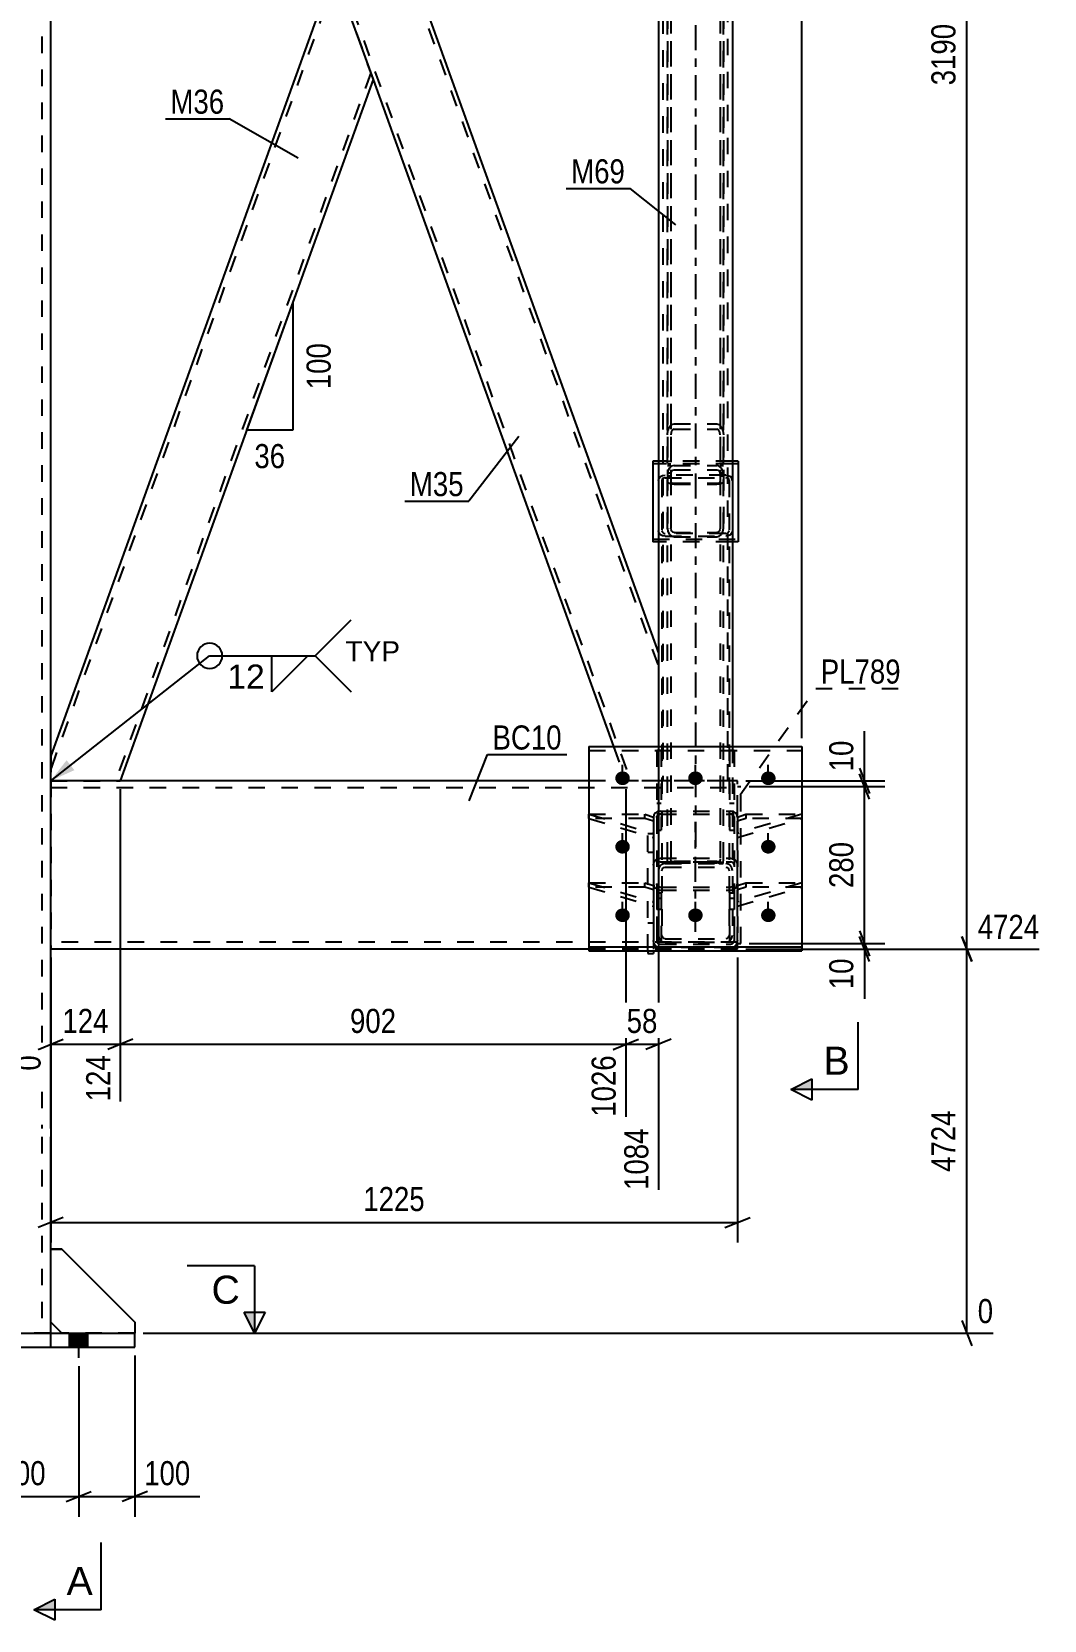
# Model space of a CAD drawing. Header units: millimetres. Extents: x 0 to 1189, y 0 to 841.
# Drawn here: x 214 to 334.4, y 408 to 596.8 of the extents above; entities that cross this region are included whole.
import ezdxf

# ---------------------------------------------------------------- set-up
doc = ezdxf.new("R2010")
doc.units = ezdxf.units.MM
doc.linetypes.add('DXK_LINE_DOT2', pattern=[3.9198, 1.9599, -1.9599])
doc.linetypes.add('DXK_LINE_DOT3', pattern=[5.9187, 2.979, -0.9799, 0.9799, -0.9799])
doc.styles.add('Arial', font='ARIAL.TTF', dxfattribs={"height": 0.2})
doc.styles.add('Arial Narrow', font='ARIALN.TTF', dxfattribs={"height": 0.2})

# ---------------------------------------------------------------- blocks, each defined once
blk = doc.blocks.new('Part-682122038-6137 - 6126')
at = {"color": 2, "linetype": 'Continuous'}
for p, q in [((280.25, 507.78), (216.25, 507.78)), ((280.25, 487.78), (216.25, 487.78))]:
    blk.add_line(p, q, dxfattribs=at)
at = {"color": 7, "linetype": 'DXK_LINE_DOT2'}
for p, q in [((216.25, 507.78), (216.25, 487.78)), ((216.25, 506.98), (297.91, 506.98)), ((297.91, 507.78), (280.25, 507.78)), ((297.91, 487.78), (297.91, 507.78)), ((297.91, 488.58), (216.25, 488.58)), ((297.91, 487.78), (280.25, 487.78))]:
    blk.add_line(p, q, dxfattribs=at)
blk = doc.blocks.new('Part-682122038-6180 - 6126')
at = {"color": 7, "linetype": 'DXK_LINE_DOT2'}
for p, q in [((296.98, 494.44), (296.98, 487.57)), ((296.98, 494.44), (297.51, 494.44)), ((296.98, 493.84), (297.51, 493.84)), ((297.51, 494.44), (297.51, 487.57)), ((296.98, 492.5), (297.51, 492.5))]:
    blk.add_line(p, q, dxfattribs=at)
at = {"color": 2, "linetype": 'Continuous'}
blk.add_line((297.51, 487.57), (296.98, 487.57), dxfattribs=at)
blk = doc.blocks.new('Part-682122038-6213 - 6126')
at = {"color": 2, "linetype": 'Continuous'}
for p, q in [((287.85, 545.77), (287.85, 545.44)), ((288.51, 545.77), (287.85, 545.77)), ((297.98, 545.77), (297.31, 545.77)), ((297.98, 545.77), (297.98, 536.17)), ((288.51, 545.44), (287.85, 545.44)), ((287.85, 545.44), (287.85, 536.17)), ((297.98, 545.44), (297.31, 545.44)), ((288.51, 536.17), (287.85, 536.17)), ((297.98, 536.17), (297.31, 536.17))]:
    blk.add_line(p, q, dxfattribs=at)
at = {"color": 7, "linetype": 'DXK_LINE_DOT2'}
for p, q in [((297.31, 545.77), (288.51, 545.77)), ((297.31, 545.44), (288.51, 545.44)), ((287.85, 536.5), (297.98, 536.5)), ((297.31, 536.17), (288.51, 536.17))]:
    blk.add_line(p, q, dxfattribs=at)
blk = doc.blocks.new('Part-682122038-6151 - 6126')
at = {"color": 2, "linetype": 'Continuous'}
for p, q in [((172.91, 442.11), (226.25, 442.11)), ((172.91, 442.11), (172.91, 440.44)), ((182.91, 440.44), (182.91, 442.11)), ((216.25, 440.44), (216.25, 442.11)), ((226.25, 440.44), (226.25, 442.11)), ((172.91, 440.44), (226.25, 440.44))]:
    blk.add_line(p, q, dxfattribs=at)
blk = doc.blocks.new('Part-682122038-6156 - 6126')
at = {"color": 7, "linetype": 'DXK_LINE_DOT2'}
for p, q in [((287.25, 487.57), (287.25, 501.49)), ((287.25, 501.49), (287.91, 501.49)), ((287.91, 501.49), (287.91, 487.57)), ((287.25, 499.29), (287.91, 499.29)), ((287.91, 490.84), (287.25, 490.84))]:
    blk.add_line(p, q, dxfattribs=at)
at = {"color": 2, "linetype": 'Continuous'}
for p, q in [((287.25, 487.57), (287.25, 487.23)), ((287.25, 487.23), (287.91, 487.23)), ((287.91, 487.57), (287.91, 487.23))]:
    blk.add_line(p, q, dxfattribs=at)
blk = doc.blocks.new('Part-682122038-6177 - 6126')
at = {"color": 7, "linetype": 'DXK_LINE_DOT2'}
for p, q in [((288.31, 511.38), (288.31, 501.9)), ((288.85, 511.38), (288.31, 511.38)), ((288.85, 511.38), (288.85, 501.9)), ((288.31, 505.12), (288.85, 505.12)), ((288.31, 503.83), (288.85, 503.83)), ((288.31, 501.9), (288.85, 501.9))]:
    blk.add_line(p, q, dxfattribs=at)
blk = doc.blocks.new('Part-682122038-6242 - 6126')
at = {"color": 7, "linetype": 'DXK_LINE_DOT2'}
for p, q in [((216.25, 443.44), (216.25, 452.11)), ((216.25, 452.11), (217.58, 452.11)), ((217.58, 452.11), (226.25, 443.44)), ((217.58, 442.11), (216.25, 443.44)), ((226.25, 442.11), (217.58, 442.11)), ((226.25, 443.44), (226.25, 442.11))]:
    blk.add_line(p, q, dxfattribs=at)
blk = doc.blocks.new('Part-682122038-6178 - 6126')
at = {"color": 7, "linetype": 'DXK_LINE_DOT2'}
for p, q in [((296.98, 511.38), (296.98, 501.9)), ((297.51, 511.38), (296.98, 511.38)), ((297.51, 511.38), (297.51, 501.9)), ((296.98, 505.12), (297.51, 505.12)), ((296.98, 503.83), (297.51, 503.83)), ((296.98, 501.9), (297.51, 501.9))]:
    blk.add_line(p, q, dxfattribs=at)
blk = doc.blocks.new('Part-682122038-6243 - 6126')
at = {"color": 2, "linetype": 'Continuous'}
for p, q in [((217.58, 452.11), (216.25, 452.11)), ((226.25, 443.44), (217.58, 452.11)), ((217.58, 442.11), (216.25, 443.44)), ((226.25, 443.44), (226.25, 442.11))]:
    blk.add_line(p, q, dxfattribs=at)
at = {"color": 7, "linetype": 'DXK_LINE_DOT2'}
for p, q in [((216.25, 443.44), (216.25, 452.11)), ((226.25, 442.11), (217.58, 442.11))]:
    blk.add_line(p, q, dxfattribs=at)
blk = doc.blocks.new('Part-682122038-6179 - 6126')
at = {"color": 7, "linetype": 'DXK_LINE_DOT2'}
for p, q in [((288.31, 494.44), (288.31, 487.57)), ((288.31, 494.44), (288.85, 494.44)), ((288.31, 493.84), (288.85, 493.84)), ((288.85, 494.44), (288.85, 487.57)), ((288.31, 492.5), (288.85, 492.5))]:
    blk.add_line(p, q, dxfattribs=at)
at = {"color": 2, "linetype": 'Continuous'}
blk.add_line((288.85, 487.57), (288.31, 487.57), dxfattribs=at)
blk = doc.blocks.new('Part-682122038-6181 - 6126')
at = {"color": 7, "linetype": 'DXK_LINE_DOT2'}
for p, q in [((297.91, 503.46), (298.91, 503.8)), ((305.58, 503.8), (297.91, 501.52)), ((297.91, 501.02), (297.91, 503.46)), ((298.91, 503.3), (297.91, 502.96)), ((297.91, 501.02), (305.58, 503.3)), ((298.91, 503.8), (305.58, 503.8)), ((298.91, 503.8), (298.91, 503.3)), ((305.58, 503.3), (298.91, 503.3)), ((305.58, 503.8), (305.58, 503.3))]:
    blk.add_line(p, q, dxfattribs=at)
blk = doc.blocks.new('Part-682122038-6183 - 6126')
at = {"color": 7, "linetype": 'DXK_LINE_DOT2'}
for p, q in [((297.91, 495.31), (298.91, 495.66)), ((305.58, 495.66), (297.91, 493.38)), ((297.91, 492.87), (297.91, 495.31)), ((298.91, 495.15), (297.91, 494.81)), ((297.91, 492.87), (305.58, 495.15)), ((298.91, 495.66), (305.58, 495.66)), ((298.91, 495.66), (298.91, 495.15)), ((305.58, 495.15), (298.91, 495.15)), ((305.58, 495.66), (305.58, 495.15))]:
    blk.add_line(p, q, dxfattribs=at)
blk = doc.blocks.new('Part-682122038-6184 - 6126')
at = {"color": 7, "linetype": 'DXK_LINE_DOT2'}
for p, q in [((280.25, 495.15), (280.25, 495.66)), ((280.25, 495.66), (286.91, 495.66)), ((280.25, 495.66), (287.91, 493.38)), ((286.91, 495.15), (280.25, 495.15)), ((280.25, 495.15), (287.91, 492.87)), ((286.91, 495.15), (286.91, 495.66)), ((286.91, 495.66), (287.91, 495.31)), ((287.91, 494.81), (286.91, 495.15)), ((287.91, 495.31), (287.91, 492.87))]:
    blk.add_line(p, q, dxfattribs=at)
blk = doc.blocks.new('Part-682122038-6249 - 6126')
at = {"color": 7, "linetype": 'DXK_LINE_DOT2'}
for p, q in [((215.18, 725.59), (215.18, 466.44)), ((215.18, 465.44), (215.18, 442.11)), ((216.25, 442.11), (182.91, 442.11))]:
    blk.add_line(p, q, dxfattribs=at)
at = {"color": 2, "linetype": 'Continuous'}
for p, q in [((216.25, 466.44), (216.25, 725.59)), ((216.25, 442.11), (216.25, 465.44))]:
    blk.add_line(p, q, dxfattribs=at)
blk = doc.blocks.new('Part-682122038-6185 - 6126')
at = {"color": 7, "linetype": 'DXK_LINE_DOT2'}
for p, q in [((280.25, 503.3), (280.25, 503.8)), ((280.25, 503.8), (286.91, 503.8)), ((280.25, 503.8), (287.91, 501.52)), ((286.91, 503.3), (280.25, 503.3)), ((280.25, 503.3), (287.91, 501.02)), ((286.91, 503.3), (286.91, 503.8)), ((286.91, 503.8), (287.91, 503.46)), ((287.91, 502.96), (286.91, 503.3)), ((287.91, 503.46), (287.91, 501.02))]:
    blk.add_line(p, q, dxfattribs=at)
blk = doc.blocks.new('Bolt-682122038-6269 - 6126')
at = {"linetype": 'Continuous'}
for points in [[(180.68, 442.11), (178.48, 442.11), (178.48, 440.44), (180.68, 440.44)], [(180.68, 442.11), (178.48, 442.11), (178.48, 440.44), (180.68, 440.44)], [(194.01, 442.11), (191.81, 442.11), (191.81, 440.44), (194.01, 440.44)], [(194.01, 442.11), (191.81, 442.11), (191.81, 440.44), (194.01, 440.44)], [(207.35, 442.11), (205.15, 442.11), (205.15, 440.44), (207.35, 440.44)], [(207.35, 442.11), (205.15, 442.11), (205.15, 440.44), (207.35, 440.44)], [(220.68, 442.11), (218.48, 442.11), (218.48, 440.44), (220.68, 440.44)], [(220.68, 442.11), (218.48, 442.11), (218.48, 440.44), (220.68, 440.44)]]:
    blk.add_hatch(color=1, dxfattribs=at).paths.add_polyline_path(points)
at = {"color": 1, "linetype": 'Continuous'}
for p, q in [((178.48, 440.44), (178.48, 442.11)), ((178.48, 440.44), (178.48, 442.11)), ((179.58, 439.18), (179.58, 442.11)), ((179.58, 439.18), (179.58, 442.11)), ((180.68, 440.44), (180.68, 442.11)), ((180.68, 440.44), (180.68, 442.11)), ((191.81, 440.44), (191.81, 442.11)), ((191.81, 440.44), (191.81, 442.11)), ((192.91, 439.18), (192.91, 442.11)), ((192.91, 439.18), (192.91, 442.11)), ((194.01, 440.44), (194.01, 442.11)), ((194.01, 440.44), (194.01, 442.11)), ((205.15, 440.44), (205.15, 442.11)), ((205.15, 440.44), (205.15, 442.11)), ((206.25, 439.18), (206.25, 442.11)), ((206.25, 439.18), (206.25, 442.11)), ((207.35, 440.44), (207.35, 442.11)), ((207.35, 440.44), (207.35, 442.11)), ((218.48, 440.44), (218.48, 442.11)), ((218.48, 440.44), (218.48, 442.11)), ((219.58, 439.18), (219.58, 442.11)), ((219.58, 439.18), (219.58, 442.11)), ((220.68, 440.44), (220.68, 442.11)), ((220.68, 440.44), (220.68, 442.11))]:
    blk.add_line(p, q, dxfattribs=at)
blk = doc.blocks.new('Bolt-682122038-6270 - 6126')
at = {"linetype": 'Continuous'}
for points in [[(284.25, 507.26), (284.07, 507.28), (283.89, 507.33), (283.74, 507.42), (283.6, 507.53), (283.5, 507.67), (283.42, 507.83), (283.38, 507.99), (283.38, 508.16), (283.42, 508.33), (283.5, 508.48), (283.6, 508.62), (283.74, 508.74), (283.89, 508.82), (284.07, 508.87), (284.25, 508.89), (284.43, 508.87), (284.6, 508.82), (284.76, 508.74), (284.89, 508.62), (285, 508.48), (285.07, 508.33), (285.11, 508.16), (285.11, 507.99), (285.07, 507.83), (285, 507.67), (284.89, 507.53), (284.76, 507.42), (284.6, 507.33), (284.43, 507.28)], [(292.91, 507.26), (292.73, 507.28), (292.56, 507.33), (292.4, 507.42), (292.27, 507.53), (292.16, 507.67), (292.09, 507.83), (292.05, 507.99), (292.05, 508.16), (292.09, 508.33), (292.16, 508.48), (292.27, 508.62), (292.4, 508.74), (292.56, 508.82), (292.73, 508.87), (292.91, 508.89), (293.09, 508.87), (293.27, 508.82), (293.42, 508.74), (293.56, 508.62), (293.66, 508.48), (293.74, 508.33), (293.77, 508.16), (293.77, 507.99), (293.74, 507.83), (293.66, 507.67), (293.56, 507.53), (293.42, 507.42), (293.27, 507.33), (293.09, 507.28)], [(301.58, 507.26), (301.4, 507.28), (301.23, 507.33), (301.07, 507.42), (300.94, 507.53), (300.83, 507.67), (300.76, 507.83), (300.72, 507.99), (300.72, 508.16), (300.76, 508.33), (300.83, 508.48), (300.94, 508.62), (301.07, 508.74), (301.23, 508.82), (301.4, 508.87), (301.58, 508.89), (301.76, 508.87), (301.93, 508.82), (302.09, 508.74), (302.22, 508.62), (302.33, 508.48), (302.4, 508.33), (302.44, 508.16), (302.44, 507.99), (302.4, 507.83), (302.33, 507.67), (302.22, 507.53), (302.09, 507.42), (301.93, 507.33), (301.76, 507.28)], [(284.25, 499.12), (284.07, 499.14), (283.89, 499.19), (283.74, 499.27), (283.6, 499.39), (283.5, 499.53), (283.42, 499.68), (283.38, 499.85), (283.38, 500.02), (283.42, 500.18), (283.5, 500.34), (283.6, 500.48), (283.74, 500.59), (283.89, 500.68), (284.07, 500.73), (284.25, 500.75), (284.43, 500.73), (284.6, 500.68), (284.76, 500.59), (284.89, 500.48), (285, 500.34), (285.07, 500.18), (285.11, 500.02), (285.11, 499.85), (285.07, 499.68), (285, 499.53), (284.89, 499.39), (284.76, 499.27), (284.6, 499.19), (284.43, 499.14)], [(301.58, 499.12), (301.4, 499.14), (301.23, 499.19), (301.07, 499.27), (300.94, 499.39), (300.83, 499.53), (300.76, 499.68), (300.72, 499.85), (300.72, 500.02), (300.76, 500.18), (300.83, 500.34), (300.94, 500.48), (301.07, 500.59), (301.23, 500.68), (301.4, 500.73), (301.58, 500.75), (301.76, 500.73), (301.93, 500.68), (302.09, 500.59), (302.22, 500.48), (302.33, 500.34), (302.4, 500.18), (302.44, 500.02), (302.44, 499.85), (302.4, 499.68), (302.33, 499.53), (302.22, 499.39), (302.09, 499.27), (301.93, 499.19), (301.76, 499.14)], [(284.25, 490.97), (284.07, 490.99), (283.89, 491.05), (283.74, 491.13), (283.6, 491.24), (283.5, 491.38), (283.42, 491.54), (283.38, 491.7), (283.38, 491.87), (283.42, 492.04), (283.5, 492.2), (283.6, 492.33), (283.74, 492.45), (283.89, 492.53), (284.07, 492.59), (284.25, 492.6), (284.43, 492.59), (284.6, 492.53), (284.76, 492.45), (284.89, 492.33), (285, 492.2), (285.07, 492.04), (285.11, 491.87), (285.11, 491.7), (285.07, 491.54), (285, 491.38), (284.89, 491.24), (284.76, 491.13), (284.6, 491.05), (284.43, 490.99)], [(292.91, 490.97), (292.73, 490.99), (292.56, 491.05), (292.4, 491.13), (292.27, 491.24), (292.16, 491.38), (292.09, 491.54), (292.05, 491.7), (292.05, 491.87), (292.09, 492.04), (292.16, 492.2), (292.27, 492.33), (292.4, 492.45), (292.56, 492.53), (292.73, 492.59), (292.91, 492.6), (293.09, 492.59), (293.27, 492.53), (293.42, 492.45), (293.56, 492.33), (293.66, 492.2), (293.74, 492.04), (293.77, 491.87), (293.77, 491.7), (293.74, 491.54), (293.66, 491.38), (293.56, 491.24), (293.42, 491.13), (293.27, 491.05), (293.09, 490.99)], [(301.58, 490.97), (301.4, 490.99), (301.23, 491.05), (301.07, 491.13), (300.94, 491.24), (300.83, 491.38), (300.76, 491.54), (300.72, 491.7), (300.72, 491.87), (300.76, 492.04), (300.83, 492.2), (300.94, 492.33), (301.07, 492.45), (301.23, 492.53), (301.4, 492.59), (301.58, 492.6), (301.76, 492.59), (301.93, 492.53), (302.09, 492.45), (302.22, 492.33), (302.33, 492.2), (302.4, 492.04), (302.44, 491.87), (302.44, 491.7), (302.4, 491.54), (302.33, 491.38), (302.22, 491.24), (302.09, 491.13), (301.93, 491.05), (301.76, 490.99)]]:
    blk.add_hatch(color=1, dxfattribs=at).paths.add_polyline_path(points)
at = {"color": 1, "linetype": 'Continuous'}
for p, q in [((284.25, 507.28), (284.25, 509.67)), ((292.91, 507.28), (292.91, 509.67)), ((301.58, 507.28), (301.58, 509.67)), ((284.25, 499.14), (284.25, 501.53)), ((301.58, 499.14), (301.58, 501.53)), ((284.25, 490.99), (284.25, 493.39)), ((292.91, 490.99), (292.91, 493.39)), ((301.58, 490.99), (301.58, 493.39))]:
    blk.add_line(p, q, dxfattribs=at)
blk = doc.blocks.new('Part-682122038-6301 - 6126')
at = {"color": 7, "linetype": 'DXK_LINE_DOT2'}
for p, q in [((216.25, 699.04), (285.2, 507.78)), ((223.96, 700.44), (288.51, 521.38)), ((249.9, 604.11), (254.58, 591.14)), ((288.51, 522.72), (288.51, 519.81)), ((283.17, 511.84), (284.63, 507.78)), ((288.51, 511.84), (288.51, 507.78)), ((288.51, 507.78), (284.63, 507.78))]:
    blk.add_line(p, q, dxfattribs=at)
at = {"color": 2, "linetype": 'Continuous'}
for p, q in [((259.26, 604.11), (288.51, 522.96)), ((254.58, 591.14), (283.17, 511.84)), ((288.51, 522.96), (288.51, 519.81)), ((288.51, 519.81), (288.51, 511.84))]:
    blk.add_line(p, q, dxfattribs=at)
blk = doc.blocks.new('Part-682122038-6302 - 6126')
at = {"color": 2, "linetype": 'Continuous'}
for p, q in [((249.9, 604.11), (216.25, 510.75)), ((249.9, 604.11), (250.47, 602.54)), ((250.47, 602.54), (254.58, 591.14)), ((254.58, 591.14), (224.53, 507.78))]:
    blk.add_line(p, q, dxfattribs=at)
at = {"color": 7, "linetype": 'DXK_LINE_DOT2'}
for p, q in [((250.19, 603.32), (216.25, 509.18)), ((249.95, 603.99), (250.47, 602.54)), ((254.3, 591.92), (223.96, 507.78)), ((254.3, 591.92), (254.28, 591.98)), ((216.25, 510.75), (216.25, 507.78)), ((216.31, 507.78), (216.25, 507.78)), ((216.25, 507.78), (224.53, 507.78))]:
    blk.add_line(p, q, dxfattribs=at)
blk = doc.blocks.new('Part-682122038-6308 - 6126')
at = {"color": 7, "linetype": 'DXK_LINE_DOT2'}
for p, q in [((289.58, 767.67), (289.58, 537.79)), ((289.98, 767.67), (289.98, 537.79)), ((295.85, 767.67), (295.85, 537.79)), ((296.25, 767.67), (296.25, 537.79)), ((289.64, 544.62), (289.58, 544.23)), ((289.81, 544.95), (289.64, 544.62)), ((290.07, 545.17), (289.81, 544.95)), ((289.98, 544.23), (290.01, 544.42)), ((290.01, 544.42), (290.1, 544.59)), ((290.38, 545.24), (290.07, 545.17)), ((290.1, 544.59), (290.23, 544.7)), ((290.23, 544.7), (290.38, 544.74)), ((290.38, 545.24), (295.45, 545.24)), ((290.38, 544.74), (295.45, 544.74)), ((295.75, 545.17), (295.45, 545.24)), ((295.45, 544.74), (295.6, 544.7)), ((295.6, 544.7), (295.73, 544.59)), ((295.73, 544.59), (295.82, 544.42)), ((296.01, 544.95), (295.75, 545.17)), ((295.82, 544.42), (295.85, 544.23)), ((296.19, 544.62), (296.01, 544.95)), ((296.25, 544.23), (296.19, 544.62)), ((289.58, 537.79), (289.64, 537.4)), ((289.64, 537.4), (289.81, 537.07)), ((289.81, 537.07), (290.07, 536.85)), ((290.01, 537.59), (289.98, 537.79)), ((290.1, 537.43), (290.01, 537.59)), ((290.07, 536.85), (290.38, 536.77)), ((290.23, 537.32), (290.1, 537.43)), ((290.38, 537.28), (290.23, 537.32)), ((290.38, 537.28), (295.45, 537.28)), ((290.38, 536.77), (295.45, 536.77)), ((295.6, 537.32), (295.45, 537.28)), ((295.45, 536.77), (295.75, 536.85)), ((295.73, 537.43), (295.6, 537.32)), ((295.82, 537.59), (295.73, 537.43)), ((295.75, 536.85), (296.01, 537.07)), ((295.85, 537.79), (295.82, 537.59)), ((296.01, 537.07), (296.19, 537.4)), ((296.19, 537.4), (296.25, 537.79))]:
    blk.add_line(p, q, dxfattribs=at)
blk = doc.blocks.new('Part-682122038-6309 - 6126')
at = {"color": 7, "linetype": 'DXK_LINE_DOT2'}
for p, q in [((288.59, 543.74), (288.75, 543.93)), ((288.75, 543.93), (289.01, 544.07)), ((289.01, 544.07), (289.31, 544.12)), ((296.51, 544.12), (289.31, 544.12)), ((296.51, 544.12), (296.82, 544.07)), ((296.82, 544.07), (297.08, 543.93)), ((297.23, 543.74), (297.08, 543.93)), ((288.51, 543.46), (288.57, 543.71)), ((288.51, 543.46), (288.51, 489.43)), ((288.57, 543.71), (288.59, 543.74)), ((288.94, 543.58), (288.91, 543.46)), ((288.91, 543.46), (288.91, 489.43)), ((289.03, 543.69), (288.94, 543.58)), ((289.16, 543.76), (289.03, 543.69)), ((289.31, 543.79), (289.16, 543.76)), ((289.31, 543.79), (296.51, 543.79)), ((296.67, 543.76), (296.51, 543.79)), ((296.8, 543.69), (296.67, 543.76)), ((296.88, 543.58), (296.8, 543.69)), ((296.91, 543.46), (296.88, 543.58)), ((296.91, 543.46), (296.91, 489.43)), ((297.25, 543.71), (297.23, 543.74)), ((297.31, 543.46), (297.25, 543.71)), ((297.31, 543.46), (297.31, 489.43)), ((288.57, 537.25), (288.51, 537.5)), ((288.75, 537.03), (288.57, 537.25)), ((289.01, 536.89), (288.75, 537.03)), ((288.91, 537.5), (288.94, 537.37)), ((288.94, 537.37), (289.03, 537.27)), ((289.31, 536.84), (289.01, 536.89)), ((289.03, 537.27), (289.16, 537.19)), ((289.16, 537.19), (289.31, 537.17)), ((296.51, 537.17), (289.31, 537.17)), ((289.31, 536.84), (296.51, 536.84)), ((296.51, 537.17), (296.67, 537.19)), ((296.82, 536.89), (296.51, 536.84)), ((296.67, 537.19), (296.8, 537.27)), ((296.8, 537.27), (296.88, 537.37)), ((297.08, 537.03), (296.82, 536.89)), ((296.88, 537.37), (296.91, 537.5)), ((297.25, 537.25), (297.08, 537.03)), ((297.31, 537.5), (297.25, 537.25)), ((288.57, 497.42), (288.51, 497.09)), ((288.91, 497.09), (288.94, 497.25)), ((288.94, 497.25), (289.03, 497.39)), ((289.31, 497.94), (289.01, 497.88)), ((289.03, 497.39), (289.16, 497.48)), ((289.16, 497.48), (289.31, 497.52)), ((289.31, 497.94), (296.51, 497.94)), ((289.31, 497.52), (296.51, 497.52)), ((296.82, 497.88), (296.51, 497.94)), ((296.51, 497.52), (296.67, 497.48)), ((296.67, 497.48), (296.8, 497.39)), ((296.8, 497.39), (296.88, 497.25)), ((296.88, 497.25), (296.91, 497.09)), ((297.31, 497.09), (297.25, 497.42)), ((288.51, 489.43), (288.57, 489.1)), ((288.94, 489.26), (288.91, 489.43)), ((289.03, 489.13), (288.94, 489.26)), ((289.16, 489.03), (289.03, 489.13)), ((296.8, 489.13), (296.67, 489.03)), ((296.88, 489.26), (296.8, 489.13)), ((296.91, 489.43), (296.88, 489.26)), ((297.25, 489.1), (297.31, 489.43)), ((289.01, 488.64), (289.31, 488.58)), ((289.31, 489), (289.16, 489.03)), ((289.31, 489), (296.51, 489)), ((289.31, 488.58), (296.51, 488.58)), ((289.31, 488.58), (289.31, 488.58)), ((296.67, 489.03), (296.51, 489)), ((296.51, 488.58), (296.8, 488.64)), ((296.8, 488.64), (296.82, 488.64))]:
    blk.add_line(p, q, dxfattribs=at)
for centre, start, end in [((289.35, 497.12), 114.32, 159.2417), ((296.48, 497.12), 20.7583, 65.68), ((289.35, 489.4), 200.7583, 245.68), ((296.48, 489.4), 294.32, 339.2417)]:
    blk.add_arc(centre, 0.827, start, end, dxfattribs=at)
blk = doc.blocks.new('Part-682122038-6310 - 6126')
at = {"color": 7, "linetype": 'DXK_LINE_DOT2'}
for p, q in [((288.71, 504.18), (288.41, 504.12)), ((288.71, 504.18), (297.11, 504.18)), ((297.42, 504.12), (297.11, 504.18)), ((287.97, 503.71), (287.91, 503.42)), ((287.91, 503.42), (287.91, 488.79)), ((288.15, 503.96), (287.97, 503.71)), ((288.41, 504.12), (288.15, 503.96)), ((288.31, 503.42), (288.34, 503.57)), ((288.31, 503.42), (288.31, 488.79)), ((288.34, 503.57), (288.43, 503.69)), ((288.43, 503.69), (288.56, 503.77)), ((288.56, 503.77), (288.71, 503.8)), ((288.71, 503.8), (297.11, 503.8)), ((297.11, 503.8), (297.27, 503.77)), ((297.27, 503.77), (297.4, 503.69)), ((297.4, 503.69), (297.48, 503.57)), ((297.68, 503.96), (297.42, 504.12)), ((297.48, 503.57), (297.51, 503.42)), ((297.51, 503.42), (297.51, 488.79)), ((297.85, 503.71), (297.68, 503.96)), ((297.91, 503.42), (297.85, 503.71)), ((297.91, 503.42), (297.91, 488.79)), ((288.41, 498.52), (288.71, 498.58)), ((288.71, 498.58), (297.11, 498.58)), ((297.11, 498.58), (297.42, 498.52)), ((287.91, 497.73), (287.97, 498.05)), ((288.34, 497.89), (288.31, 497.73)), ((288.43, 498.03), (288.34, 497.89)), ((288.56, 498.12), (288.43, 498.03)), ((288.71, 498.15), (288.56, 498.12)), ((288.71, 498.15), (297.11, 498.15)), ((297.27, 498.12), (297.11, 498.15)), ((297.4, 498.03), (297.27, 498.12)), ((297.48, 497.89), (297.4, 498.03)), ((297.51, 497.73), (297.48, 497.89)), ((297.85, 498.05), (297.91, 497.73)), ((287.91, 495.53), (287.97, 495.24)), ((287.97, 495.24), (288.15, 495)), ((288.15, 495), (288.41, 494.84)), ((288.34, 495.39), (288.31, 495.53)), ((288.43, 495.26), (288.34, 495.39)), ((288.41, 494.84), (288.71, 494.78)), ((288.56, 495.18), (288.43, 495.26)), ((288.71, 495.15), (288.56, 495.18)), ((288.71, 495.15), (297.11, 495.15)), ((288.71, 494.78), (297.11, 494.78)), ((297.27, 495.18), (297.11, 495.15)), ((297.11, 494.78), (297.42, 494.84)), ((297.4, 495.26), (297.27, 495.18)), ((297.48, 495.39), (297.4, 495.26)), ((297.42, 494.84), (297.68, 495)), ((297.51, 495.53), (297.48, 495.39)), ((297.68, 495), (297.85, 495.24)), ((297.85, 495.24), (297.91, 495.53)), ((287.97, 488.46), (287.91, 488.79)), ((288.31, 488.79), (288.34, 488.63)), ((288.34, 488.63), (288.43, 488.49)), ((288.71, 487.94), (288.41, 488)), ((288.43, 488.49), (288.56, 488.4)), ((288.56, 488.4), (288.71, 488.36)), ((288.71, 488.36), (297.11, 488.36)), ((297.11, 487.94), (288.71, 487.94)), ((297.11, 488.36), (297.27, 488.4)), ((297.42, 488), (297.11, 487.94)), ((297.27, 488.4), (297.4, 488.49)), ((297.4, 488.49), (297.48, 488.63)), ((297.48, 488.63), (297.51, 488.79)), ((297.91, 488.79), (297.85, 488.46))]:
    blk.add_line(p, q, dxfattribs=at)
at = {"color": 7, "linetype": 'DXK_LINE_DOT3'}
blk.add_line((292.91, 489.84), (292.91, 502.9), dxfattribs=at)
at = {"color": 7, "linetype": 'DXK_LINE_DOT2'}
for centre, start, end in [((288.75, 497.76), 114.32, 159.2417), ((297.08, 497.76), 20.7583, 65.68), ((288.75, 488.76), 200.7583, 245.68), ((297.08, 488.76), 294.32, 339.2417)]:
    blk.add_arc(centre, 0.827, start, end, dxfattribs=at)
blk = doc.blocks.new('Part-682122038-6311 - 6126')
at = {"color": 7, "linetype": 'DXK_LINE_DOT2'}
for p, q in [((289.64, 627.35), (289.58, 627.05)), ((289.58, 627.05), (289.58, 543.3)), ((289.81, 627.61), (289.64, 627.35)), ((290.07, 627.78), (289.81, 627.61)), ((289.98, 627.05), (290.01, 627.2)), ((289.98, 627.05), (289.98, 543.3)), ((290.01, 627.2), (290.1, 627.33)), ((290.38, 627.84), (290.07, 627.78)), ((290.1, 627.33), (290.23, 627.42)), ((290.23, 627.42), (290.38, 627.45)), ((290.38, 627.84), (295.45, 627.84)), ((290.38, 627.45), (295.45, 627.45)), ((295.75, 627.78), (295.45, 627.84)), ((295.45, 627.45), (295.6, 627.42)), ((295.6, 627.42), (295.73, 627.33)), ((295.73, 627.33), (295.82, 627.2)), ((296.01, 627.61), (295.75, 627.78)), ((295.82, 627.2), (295.85, 627.05)), ((295.85, 627.05), (295.85, 543.3)), ((296.19, 627.35), (296.01, 627.61)), ((296.25, 627.05), (296.19, 627.35)), ((296.25, 627.05), (296.25, 543.3)), ((289.58, 622.04), (289.64, 621.74)), ((289.64, 621.74), (289.81, 621.48)), ((289.81, 621.48), (290.07, 621.31)), ((290.01, 621.89), (289.98, 622.04)), ((290.1, 621.76), (290.01, 621.89)), ((290.07, 621.31), (290.38, 621.25)), ((290.23, 621.68), (290.1, 621.76)), ((290.38, 621.65), (290.23, 621.68)), ((290.38, 621.65), (295.45, 621.65)), ((290.38, 621.25), (295.45, 621.25)), ((295.6, 621.68), (295.45, 621.65)), ((295.45, 621.25), (295.75, 621.31)), ((295.73, 621.76), (295.6, 621.68)), ((295.82, 621.89), (295.73, 621.76)), ((295.75, 621.31), (296.01, 621.48)), ((295.85, 622.04), (295.82, 621.89)), ((296.01, 621.48), (296.19, 621.74)), ((296.19, 621.74), (296.25, 622.04)), ((290.07, 550.11), (290.38, 550.2)), ((290.38, 549.56), (290.23, 549.51)), ((290.38, 550.2), (295.45, 550.2)), ((290.38, 549.56), (295.45, 549.56)), ((295.45, 550.2), (295.75, 550.11)), ((295.6, 549.51), (295.45, 549.56)), ((289.58, 548.91), (289.64, 549.41)), ((290.01, 549.16), (289.98, 548.91)), ((295.85, 548.91), (295.82, 549.16)), ((296.19, 549.41), (296.25, 548.91)), ((289.58, 545.77), (289.98, 545.77)), ((295.85, 545.77), (296.25, 545.77)), ((289.58, 545.44), (289.98, 545.44)), ((289.58, 545.24), (289.98, 545.24)), ((289.58, 544.38), (289.98, 544.38)), ((289.58, 544.04), (289.98, 544.04)), ((295.85, 545.44), (296.25, 545.44)), ((295.85, 545.24), (296.25, 545.24)), ((295.85, 544.38), (296.25, 544.38)), ((295.85, 544.04), (296.25, 544.04)), ((289.64, 543.19), (289.58, 543.3)), ((289.81, 543.1), (289.64, 543.19)), ((290.07, 543.04), (289.81, 543.1)), ((289.98, 543.3), (290.01, 543.25)), ((290.01, 543.25), (290.1, 543.2)), ((290.38, 543.02), (290.07, 543.04)), ((290.1, 543.2), (290.23, 543.17)), ((290.23, 543.17), (290.38, 543.16)), ((290.38, 543.16), (295.45, 543.16)), ((290.38, 543.02), (295.45, 543.02)), ((295.45, 543.16), (295.6, 543.17)), ((295.75, 543.04), (295.45, 543.02)), ((295.6, 543.17), (295.73, 543.2)), ((295.73, 543.2), (295.82, 543.25)), ((296.01, 543.1), (295.75, 543.04)), ((295.82, 543.25), (295.85, 543.3)), ((296.19, 543.19), (296.01, 543.1)), ((296.25, 543.3), (296.19, 543.19))]:
    blk.add_line(p, q, dxfattribs=at)
for centre, radius, start, end in [((290.8, 549.17), 1.18, 127.9408, 168.6048), ((290.59, 549.04), 0.592, 127.9408, 168.6048), ((295.24, 549.04), 0.592, 11.3952, 52.0592), ((295.02, 549.17), 1.18, 11.3952, 52.0592)]:
    blk.add_arc(centre, radius, start, end, dxfattribs=at)
blk = doc.blocks.new('Part-682122038-6316 - 6126')
at = {"color": 7, "linetype": 'DXK_LINE_DOT2'}
for p, q in [((289.58, 498.5), (289.58, 759.29)), ((289.98, 759.29), (289.98, 498.5)), ((295.85, 759.29), (295.85, 498.5)), ((296.25, 498.5), (296.25, 759.29)), ((296.25, 507.78), (289.58, 507.78)), ((289.63, 497.94), (289.58, 498.5)), ((290.01, 498.15), (289.98, 498.5)), ((295.85, 498.5), (295.82, 498.15)), ((296.2, 497.94), (296.25, 498.5)), ((289.63, 497.94), (289.64, 497.97)), ((289.63, 497.94), (290.07, 497.94)), ((289.64, 497.97), (289.81, 498.1)), ((289.81, 498.1), (290.07, 498.19)), ((290.07, 497.94), (290.01, 498.15)), ((290.07, 498.19), (290.38, 498.22)), ((290.1, 497.96), (290.07, 497.94)), ((290.23, 498), (290.1, 497.96)), ((290.38, 498.02), (290.23, 498)), ((290.38, 498.22), (295.45, 498.22)), ((290.38, 498.02), (295.45, 498.02)), ((295.45, 498.22), (295.75, 498.19)), ((295.6, 498), (295.45, 498.02)), ((295.73, 497.96), (295.6, 498)), ((295.75, 497.94), (295.73, 497.96)), ((295.75, 498.19), (296.01, 498.1)), ((295.82, 498.15), (295.75, 497.94)), ((295.75, 497.94), (296.2, 497.94)), ((296.01, 498.1), (296.19, 497.97)), ((296.19, 497.97), (296.2, 497.94))]:
    blk.add_line(p, q, dxfattribs=at)
at = {"color": 7, "linetype": 'DXK_LINE_DOT3'}
blk.add_line((292.91, 757.39), (292.91, 499.19), dxfattribs=at)
blk = doc.blocks.new('Part-682122038-6328 - 6126')
at = {"color": 2, "linetype": 'Continuous'}
for p, q in [((280.25, 511.84), (305.58, 511.84)), ((280.25, 511.84), (280.25, 487.57)), ((305.58, 511.84), (305.58, 487.57)), ((280.25, 488.03), (305.58, 488.03)), ((280.25, 487.57), (305.58, 487.57))]:
    blk.add_line(p, q, dxfattribs=at)
at = {"color": 7, "linetype": 'DXK_LINE_DOT2'}
blk.add_line((280.25, 511.38), (305.58, 511.38), dxfattribs=at)
blk = doc.blocks.new('Part-682122038-8039 - 6126')
at = {"color": 7, "linetype": 'DXK_LINE_DOT2'}
for p, q in [((289.05, 700.44), (289.05, 507.78)), ((296.78, 507.78), (296.78, 700.44)), ((288.51, 522.96), (288.51, 507.78)), ((297.31, 511.84), (297.31, 507.78)), ((297.31, 507.78), (288.51, 507.78))]:
    blk.add_line(p, q, dxfattribs=at)
at = {"color": 2, "linetype": 'Continuous'}
for p, q in [((297.31, 700.44), (297.31, 511.84)), ((288.51, 685.26), (288.51, 522.96))]:
    blk.add_line(p, q, dxfattribs=at)
blk = doc.blocks.new('Part-682122038-53191 - 6126')
at = {"color": 7, "linetype": 'DXK_LINE_DOT2'}
for p, q in [((297.91, 488.44), (297.91, 507.11)), ((297.91, 507.11), (298.31, 507.11)), ((298.31, 488.44), (298.31, 507.11)), ((297.91, 488.44), (298.31, 488.44))]:
    blk.add_line(p, q, dxfattribs=at)
blk = doc.blocks.new('StraightDimension-682122038-22523 - 6126')
at = {"color": 7, "linetype": 'Continuous'}
for p, q in [((224.53, 506.78), (224.53, 469.67)), ((284.63, 506.78), (284.63, 467.84)), ((226.03, 477.05), (223.03, 475.85)), ((224.53, 476.45), (284.63, 476.45)), ((283.13, 475.85), (286.13, 477.05))]:
    blk.add_line(p, q, dxfattribs=at)
at = {"color": 0}
blk.add_wipeout([(257.92, 477.2), (257.92, 481.4), (251.24, 481.4), (251.24, 477.2)], dxfattribs=at)
at = {"color": 0, "linetype": 'Continuous'}
blk.add_wipeout([(284.03, 475.75), (279.83, 475.75), (279.83, 467.24), (284.03, 467.24)], dxfattribs=at)
at = {"color": 3, "style": 'Arial Narrow'}
blk.add_text('902', height=2.863, dxfattribs=at).set_placement((251.84, 477.8))
at = {"color": 3, "linetype": 'Continuous', "style": 'Arial Narrow'}
blk.add_text('1026', height=2.863, rotation=90.0002, dxfattribs=at).set_placement((283.43, 467.84))
blk = doc.blocks.new('StraightDimension-682122038-85115 - 6126')
at = {"color": 7, "linetype": 'Continuous'}
for p, q in [((312.43, 509.28), (313.63, 506.28)), ((313.63, 505.61), (312.43, 508.61)), ((298.91, 507.78), (315.43, 507.78)), ((299.31, 507.11), (315.43, 507.11)), ((313.03, 507.11), (313.03, 507.78))]:
    blk.add_line(p, q, dxfattribs=at)
at = {"color": 0}
blk.add_wipeout([(312.28, 513.16), (308.08, 513.16), (308.08, 508.3), (312.28, 508.3)], dxfattribs=at)
at = {"color": 7, "linetype": 'Continuous'}
blk.add_line((313.03, 507.78), (313.03, 513.68), dxfattribs=at)
blk.add_line((313.03, 507.78), (313.03, 513.68), dxfattribs=at)
at = {"color": 3, "style": 'Arial Narrow'}
blk.add_text('10', height=2.863, rotation=90.0002, dxfattribs=at).set_placement((311.68, 508.9))
blk = doc.blocks.new('StraightDimension-682122038-15862 - 6126')
at = {"color": 7, "linetype": 'Continuous'}
for p, q in [((325.78, 486.28), (324.58, 489.28)), ((298.91, 487.78), (333.79, 487.78)), ((325.18, 442.11), (325.18, 487.78)), ((227.25, 442.11), (328.3, 442.11)), ((324.58, 443.61), (325.78, 440.61))]:
    blk.add_line(p, q, dxfattribs=at)
at = {"color": 0, "linetype": 'Continuous'}
for points in [[(334.39, 488.38), (334.39, 492.58), (325.88, 492.58), (325.88, 488.38)], [(328.9, 442.71), (328.9, 446.91), (325.88, 446.91), (325.88, 442.71)]]:
    blk.add_wipeout(points, dxfattribs=at)
at = {"color": 0}
blk.add_wipeout([(324.43, 469.2), (320.23, 469.2), (320.23, 460.69), (324.43, 460.69)], dxfattribs=at)
at = {"color": 3, "linetype": 'Continuous', "style": 'Arial Narrow'}
for s, height, p in [('4724', 2.863, (326.48, 488.98)), ('0', 2.86, (326.48, 443.31))]:
    blk.add_text(s, height=height, dxfattribs=at).set_placement(p)
at = {"color": 3, "style": 'Arial Narrow'}
blk.add_text('4724', height=2.863, rotation=90.0002, dxfattribs=at).set_placement((323.83, 461.29))
blk = doc.blocks.new('StraightDimension-682122038-15649 - 6126')
at = {"color": 7, "linetype": 'Continuous'}
for p, q in [((216.25, 486.78), (216.25, 452.88)), ((297.91, 486.78), (297.91, 452.88)), ((217.75, 455.88), (214.75, 454.68)), ((216.25, 455.28), (297.91, 455.28)), ((296.41, 454.68), (299.41, 455.88))]:
    blk.add_line(p, q, dxfattribs=at)
at = {"color": 0}
blk.add_wipeout([(261.34, 456.03), (261.34, 460.23), (252.82, 460.23), (252.82, 456.03)], dxfattribs=at)
at = {"color": 3, "style": 'Arial Narrow'}
blk.add_text('1225', height=2.863, dxfattribs=at).set_placement((253.42, 456.63))
blk = doc.blocks.new('StraightDimension-682122038-15861 - 6126')
at = {"color": 7, "linetype": 'Continuous'}
for p, q in [((325.18, 487.78), (325.18, 700.44)), ((324.58, 489.28), (325.78, 486.28)), ((298.91, 487.78), (333.79, 487.78))]:
    blk.add_line(p, q, dxfattribs=at)
at = {"color": 0}
blk.add_wipeout([(324.43, 598.37), (320.23, 598.37), (320.23, 589.85), (324.43, 589.85)], dxfattribs=at)
at = {"color": 3, "style": 'Arial Narrow'}
blk.add_text('3190', height=2.863, rotation=90.0002, dxfattribs=at).set_placement((323.83, 590.45))
blk = doc.blocks.new('AngleDimension-682122038-15943 - 6126')
at = {"color": 7, "linetype": 'Continuous'}
for p, q in [((245.04, 564.68), (239.55, 549.44)), ((245.04, 564.68), (245.04, 549.44)), ((239.9, 550.43), (239.55, 549.44)), ((245.04, 549.44), (239.55, 549.44))]:
    blk.add_line(p, q, dxfattribs=at)
at = {"color": 0}
for points in [[(250.14, 560.4), (245.94, 560.4), (245.94, 553.72), (250.14, 553.72)], [(244.73, 544.34), (244.73, 548.54), (239.87, 548.54), (239.87, 544.34)]]:
    blk.add_wipeout(points, dxfattribs=at)
at = {"color": 3, "style": 'Arial Narrow'}
blk.add_text('100', height=2.863, rotation=90.0002, dxfattribs=at).set_placement((249.54, 554.32))
blk.add_text('36', height=2.863, dxfattribs=at).set_placement((240.47, 544.94))
blk = doc.blocks.new('StraightDimension-682122038-76930 - 6126')
at = {"color": 7, "linetype": 'Continuous'}
for p, q in [((206.25, 438.18), (206.25, 420.29)), ((219.58, 438.18), (219.58, 420.29)), ((207.75, 423.29), (204.75, 422.09)), ((218.08, 422.09), (221.08, 423.29)), ((206.25, 422.69), (219.58, 422.69))]:
    blk.add_line(p, q, dxfattribs=at)
at = {"color": 0}
blk.add_wipeout([(216.26, 423.44), (216.26, 427.64), (209.57, 427.64), (209.57, 423.44)], dxfattribs=at)
at = {"color": 3, "style": 'Arial Narrow'}
blk.add_text('200', height=2.863, dxfattribs=at).set_placement((210.17, 424.04))
blk = doc.blocks.new('StraightDimension-682122038-22522 - 6126')
at = {"color": 7, "linetype": 'Continuous'}
for p, q in [((288.51, 510.84), (288.51, 459.14)), ((284.63, 506.78), (284.63, 467.84)), ((283.13, 475.85), (286.13, 477.05)), ((284.63, 476.45), (288.51, 476.45)), ((290.01, 477.05), (287.01, 475.85))]:
    blk.add_line(p, q, dxfattribs=at)
at = {"color": 0}
blk.add_wipeout([(289, 477.2), (289, 481.4), (284.14, 481.4), (284.14, 477.2)], dxfattribs=at)
at = {"color": 0, "linetype": 'Continuous'}
blk.add_wipeout([(287.91, 467.05), (283.71, 467.05), (283.71, 458.54), (287.91, 458.54)], dxfattribs=at)
at = {"color": 3, "style": 'Arial Narrow'}
blk.add_text('58', height=2.863, dxfattribs=at).set_placement((284.74, 477.8))
at = {"color": 3, "linetype": 'Continuous', "style": 'Arial Narrow'}
blk.add_text('1084', height=2.863, rotation=90.0002, dxfattribs=at).set_placement((287.31, 459.14))
blk = doc.blocks.new('StraightDimension-682122038-22524 - 6126')
at = {"color": 7, "linetype": 'Continuous'}
for p, q in [((224.53, 506.78), (224.53, 469.67)), ((216.25, 486.78), (216.25, 473.32)), ((214.75, 475.85), (217.75, 477.05)), ((216.25, 476.45), (224.53, 476.45)), ((226.03, 477.05), (223.03, 475.85))]:
    blk.add_line(p, q, dxfattribs=at)
at = {"color": 0}
blk.add_wipeout([(223.73, 477.2), (223.73, 481.4), (217.05, 481.4), (217.05, 477.2)], dxfattribs=at)
at = {"color": 0, "linetype": 'Continuous'}
for points in [[(215.65, 475.75), (211.45, 475.75), (211.45, 472.72), (215.65, 472.72)], [(223.93, 475.75), (219.73, 475.75), (219.73, 469.07), (223.93, 469.07)]]:
    blk.add_wipeout(points, dxfattribs=at)
at = {"color": 3, "style": 'Arial Narrow'}
blk.add_text('124', height=2.863, dxfattribs=at).set_placement((217.65, 477.8))
at = {"color": 3, "linetype": 'Continuous', "style": 'Arial Narrow'}
for s, height, p in [('0', 2.86, (215.05, 473.32)), ('124', 2.863, (223.33, 469.67))]:
    blk.add_text(s, height=height, rotation=90.0002, dxfattribs=at).set_placement(p)
blk = doc.blocks.new('StraightDimension-682122038-45795 - 6126')
at = {"color": 7, "linetype": 'Continuous'}
blk.add_line((305.58, 512.84), (305.58, 809.36), dxfattribs=at)
blk = doc.blocks.new('StraightDimension-682122038-76929 - 6126')
at = {"color": 7, "linetype": 'Continuous'}
for p, q in [((219.58, 438.18), (219.58, 420.29)), ((226.25, 439.44), (226.25, 420.29)), ((218.08, 422.09), (221.08, 423.29)), ((227.75, 423.29), (224.75, 422.09)), ((219.58, 422.69), (226.25, 422.69))]:
    blk.add_line(p, q, dxfattribs=at)
at = {"color": 0}
blk.add_wipeout([(233.46, 423.44), (233.46, 427.64), (226.77, 427.64), (226.77, 423.44)], dxfattribs=at)
at = {"color": 7, "linetype": 'Continuous'}
blk.add_line((226.25, 422.69), (233.98, 422.69), dxfattribs=at)
blk.add_line((226.25, 422.69), (233.98, 422.69), dxfattribs=at)
at = {"color": 3, "style": 'Arial Narrow'}
blk.add_text('100', height=2.863, dxfattribs=at).set_placement((227.37, 424.04))
blk = doc.blocks.new('StraightDimension-682122038-85116 - 6126')
at = {"color": 7, "linetype": 'Continuous'}
for p, q in [((313.63, 505.61), (312.43, 508.61)), ((299.31, 507.11), (315.43, 507.11)), ((313.03, 488.44), (313.03, 507.11)), ((312.43, 489.94), (313.63, 486.94)), ((299.31, 488.44), (315.43, 488.44))]:
    blk.add_line(p, q, dxfattribs=at)
at = {"color": 0}
blk.add_wipeout([(312.28, 501.12), (308.08, 501.12), (308.08, 494.43), (312.28, 494.43)], dxfattribs=at)
at = {"color": 3, "style": 'Arial Narrow'}
blk.add_text('280', height=2.863, rotation=90.0002, dxfattribs=at).set_placement((311.68, 495.03))
blk = doc.blocks.new('StraightDimension-682122038-85117 - 6126')
at = {"color": 7, "linetype": 'Continuous'}
for p, q in [((312.43, 489.94), (313.63, 486.94)), ((313.63, 486.28), (312.43, 489.28)), ((298.91, 487.78), (315.43, 487.78)), ((299.31, 488.44), (315.43, 488.44)), ((313.03, 487.78), (313.03, 488.44))]:
    blk.add_line(p, q, dxfattribs=at)
at = {"color": 0}
blk.add_wipeout([(312.28, 487.25), (308.08, 487.25), (308.08, 482.4), (312.28, 482.4)], dxfattribs=at)
at = {"color": 7, "linetype": 'Continuous'}
blk.add_line((313.03, 487.78), (313.03, 481.87), dxfattribs=at)
blk.add_line((313.03, 487.78), (313.03, 481.87), dxfattribs=at)
at = {"color": 3, "style": 'Arial Narrow'}
blk.add_text('10', height=2.863, rotation=90.0002, dxfattribs=at).set_placement((311.68, 483))
blk = doc.blocks.new('Mark-682122038-6133 - 6126')
at = {"color": 0}
blk.add_wipeout([(277.01, 511.49), (277.01, 514.49), (268.79, 514.49), (268.79, 511.49)], dxfattribs=at)
blk.add_wipeout([(277.01, 511.49), (277.01, 514.49), (268.79, 514.49), (268.79, 511.49)], dxfattribs=at)
at = {"color": 30, "linetype": 'Continuous'}
for p, q in [((266.02, 505.38), (268.19, 510.89)), ((268.19, 510.89), (277.61, 510.89))]:
    blk.add_line(p, q, dxfattribs=at)
at = {"color": 3, "style": 'Arial Narrow'}
blk.add_text('BC10', height=2.863, dxfattribs=at).set_placement((268.79, 511.49))
blk = doc.blocks.new('WeldMark-682122038-16052 - 6126')
at = {"linetype": 'Continuous'}
blk.add_hatch(color=30, dxfattribs=at).paths.add_polyline_path([(219.07, 509.04), (216.25, 507.78), (218.14, 510.22)])
at = {"color": 3, "linetype": 'Continuous'}
for q in [(251.98, 526.91), (251.98, 518.34)]:
    blk.add_line((247.7, 522.63), q, dxfattribs=at)
at = {"color": 30, "linetype": 'Continuous'}
blk.add_line((216.25, 507.78), (235.15, 522.63), dxfattribs=at)
at = {"color": 3, "linetype": 'Continuous'}
blk.add_arc((235.15, 522.63), 1.5, 90, 270, dxfattribs=at)
at = {"color": 0}
blk.add_wipeout([(241.9, 518.53), (241.9, 521.93), (237.05, 521.93), (237.05, 518.53)], dxfattribs=at)
at = {"color": 30, "linetype": 'Continuous'}
blk.add_line((235.15, 522.63), (247.7, 522.63), dxfattribs=at)
at = {"color": 3, "linetype": 'Continuous'}
for p, q in [((242.56, 522.63), (246.84, 522.63)), ((246.84, 522.63), (242.56, 518.34)), ((242.56, 518.34), (242.56, 522.63))]:
    blk.add_line(p, q, dxfattribs=at)
blk.add_arc((235.15, 522.63), 1.5, 270, 90, dxfattribs=at)
at = {"color": 3, "style": 'Arial'}
blk.add_text('12', height=2.865, dxfattribs=at).set_placement((237.25, 518.73))
at = {"color": 0, "linetype": 'Continuous'}
blk.add_wipeout([(257.78, 521.98), (257.78, 524.48), (251.3, 524.48), (251.3, 521.98)], dxfattribs=at)
blk.add_wipeout([(257.78, 521.98), (257.78, 524.48), (251.3, 524.48), (251.3, 521.98)], dxfattribs=at)
at = {"color": 3, "linetype": 'Continuous', "style": 'Arial'}
blk.add_text('TYP', height=2.388, dxfattribs=at).set_placement((251.3, 521.98))
blk = doc.blocks.new('Mark-682122038-15892 - 6126')
at = {"color": 0}
blk.add_wipeout([(236.89, 587.07), (236.89, 590.07), (230.49, 590.07), (230.49, 587.07)], dxfattribs=at)
blk.add_wipeout([(236.89, 587.07), (236.89, 590.07), (230.49, 590.07), (230.49, 587.07)], dxfattribs=at)
at = {"color": 30, "linetype": 'Continuous'}
for p in [(229.89, 586.47), (245.68, 581.77)]:
    blk.add_line(p, (237.49, 586.47), dxfattribs=at)
at = {"color": 3, "style": 'Arial Narrow'}
blk.add_text('M36', height=2.863, dxfattribs=at).set_placement((230.49, 587.07))
blk = doc.blocks.new('Mark-682122038-16245 - 6126')
at = {"color": 0}
blk.add_wipeout([(265.36, 541.61), (265.36, 544.61), (258.96, 544.61), (258.96, 541.61)], dxfattribs=at)
blk.add_wipeout([(265.36, 541.61), (265.36, 544.61), (258.96, 544.61), (258.96, 541.61)], dxfattribs=at)
at = {"color": 30, "linetype": 'Continuous'}
for p in [(271.91, 548.69), (258.36, 541.01)]:
    blk.add_line(p, (265.96, 541.01), dxfattribs=at)
at = {"color": 3, "style": 'Arial Narrow'}
blk.add_text('M35', height=2.863, dxfattribs=at).set_placement((258.96, 541.61))
blk = doc.blocks.new('Mark-682122038-16260 - 6126')
at = {"color": 0}
blk.add_wipeout([(284.54, 578.79), (284.54, 581.79), (278.14, 581.79), (278.14, 578.79)], dxfattribs=at)
blk.add_wipeout([(284.54, 578.79), (284.54, 581.79), (278.14, 581.79), (278.14, 578.79)], dxfattribs=at)
at = {"color": 30, "linetype": 'Continuous'}
for p in [(277.54, 578.19), (290.58, 573.87)]:
    blk.add_line(p, (285.14, 578.19), dxfattribs=at)
at = {"color": 3, "style": 'Arial Narrow'}
blk.add_text('M69', height=2.863, dxfattribs=at).set_placement((278.14, 578.79))
blk = doc.blocks.new('SectionMark-682122038-20127 - 6126')
at = {"linetype": 'Continuous'}
blk.add_hatch(color=6, dxfattribs=at).paths.add_polyline_path([(216.75, 410.49), (216.75, 409.24), (214.25, 409.24)])
at = {"color": 6, "linetype": 'Continuous'}
for p, q in [((222.25, 409.24), (222.25, 417.24)), ((214.25, 409.24), (216.75, 410.49)), ((216.75, 410.49), (216.75, 407.99)), ((222.25, 409.24), (214.25, 409.24)), ((216.75, 407.99), (214.25, 409.24))]:
    blk.add_line(p, q, dxfattribs=at)
at = {"color": 0, "linetype": 'Continuous'}
blk.add_wipeout([(221.25, 410.99), (221.25, 414.49), (218.14, 414.49), (218.14, 410.99)], dxfattribs=at)
at = {"color": 3, "linetype": 'Continuous', "style": 'Arial'}
blk.add_text('A', height=3.34, dxfattribs=at).set_placement((218.14, 410.99))
blk = doc.blocks.new('SectionMark-682122038-21733 - 6126')
at = {"linetype": 'Continuous'}
blk.add_hatch(color=6, dxfattribs=at).paths.add_polyline_path([(306.75, 472.33), (306.75, 471.08), (304.25, 471.08)])
at = {"color": 6, "linetype": 'Continuous'}
for p, q in [((312.25, 471.08), (312.25, 479.08)), ((304.25, 471.08), (306.75, 472.33)), ((306.75, 472.33), (306.75, 469.83)), ((312.25, 471.08), (304.25, 471.08)), ((306.75, 469.83), (304.25, 471.08))]:
    blk.add_line(p, q, dxfattribs=at)
at = {"color": 0, "linetype": 'Continuous'}
blk.add_wipeout([(311.25, 472.83), (311.25, 476.33), (308.14, 476.33), (308.14, 472.83)], dxfattribs=at)
at = {"color": 3, "linetype": 'Continuous', "style": 'Arial'}
blk.add_text('B', height=3.34, dxfattribs=at).set_placement((308.14, 472.83))
blk = doc.blocks.new('SectionMark-682122038-23184 - 6126')
at = {"linetype": 'Continuous'}
for points in [[(159.06, 444.61), (160.31, 444.61), (159.06, 442.11)], [(239.24, 444.61), (240.49, 444.61), (240.49, 442.11)]]:
    blk.add_hatch(color=6, dxfattribs=at).paths.add_polyline_path(points)
at = {"color": 6, "linetype": 'Continuous'}
for p, q in [((159.06, 450.11), (167.06, 450.11)), ((159.06, 450.11), (159.06, 442.11)), ((240.49, 450.11), (232.49, 450.11)), ((240.49, 450.11), (240.49, 442.11)), ((159.06, 442.11), (157.81, 444.61)), ((160.31, 444.61), (157.81, 444.61)), ((159.06, 442.11), (160.31, 444.61)), ((239.24, 444.61), (241.74, 444.61)), ((240.49, 442.11), (239.24, 444.61)), ((241.74, 444.61), (240.49, 442.11))]:
    blk.add_line(p, q, dxfattribs=at)
at = {"color": 0, "linetype": 'Continuous'}
for points in [[(164.18, 445.61), (164.18, 449.11), (160.81, 449.11), (160.81, 445.61)], [(238.74, 445.61), (238.74, 449.11), (235.37, 449.11), (235.37, 445.61)]]:
    blk.add_wipeout(points, dxfattribs=at)
at = {"color": 3, "linetype": 'Continuous', "style": 'Arial'}
for p in [(160.81, 445.61), (235.37, 445.61)]:
    blk.add_text('C', height=3.34, dxfattribs=at).set_placement(p)
blk = doc.blocks.new('Mark-682122038-85108 - 6126')
at = {"color": 0}
blk.add_wipeout([(317.32, 519.33), (317.32, 522.33), (307.82, 522.33), (307.82, 519.33)], dxfattribs=at)
blk.add_wipeout([(317.32, 519.33), (317.32, 522.33), (307.82, 522.33), (307.82, 519.33)], dxfattribs=at)
at = {"color": 30, "linetype": 'DXK_LINE_DOT2'}
for p, q in [((298.25, 506.12), (307.22, 518.73)), ((307.22, 518.73), (317.92, 518.73))]:
    blk.add_line(p, q, dxfattribs=at)
at = {"color": 3, "style": 'Arial Narrow'}
blk.add_text('PL789', height=2.863, dxfattribs=at).set_placement((307.82, 519.33))

msp = doc.modelspace()

# ---------------------------------------------------------------- block references
for name in ['Part-682122038-6308 - 6126', 'Part-682122038-6316 - 6126', 'Part-682122038-6249 - 6126', 'Part-682122038-6301 - 6126', 'Part-682122038-8039 - 6126', 'Part-682122038-6311 - 6126', 'Part-682122038-6302 - 6126', 'Part-682122038-6213 - 6126', 'Part-682122038-6309 - 6126', 'Part-682122038-6328 - 6126', 'Part-682122038-6177 - 6126', 'Part-682122038-6178 - 6126', 'Bolt-682122038-6270 - 6126', 'Part-682122038-6137 - 6126', 'Part-682122038-53191 - 6126', 'Part-682122038-6310 - 6126', 'Part-682122038-6185 - 6126', 'Part-682122038-6181 - 6126', 'Part-682122038-6156 - 6126', 'Part-682122038-6184 - 6126', 'Part-682122038-6183 - 6126', 'Part-682122038-6179 - 6126', 'Part-682122038-6180 - 6126', 'Part-682122038-6242 - 6126', 'Part-682122038-6243 - 6126', 'Part-682122038-6151 - 6126', 'Bolt-682122038-6269 - 6126', 'StraightDimension-682122038-76930 - 6126']:
    msp.add_blockref(name, (0, 0))

# ---------------------------------------------------------------- next in the draw order: block references
for name in ['AngleDimension-682122038-15943 - 6126', 'StraightDimension-682122038-85115 - 6126', 'StraightDimension-682122038-22523 - 6126', 'StraightDimension-682122038-76929 - 6126']:
    msp.add_blockref(name, (0, 0))

# ---------------------------------------------------------------- next in the draw order: block references
msp.add_blockref('StraightDimension-682122038-15862 - 6126', (0, 0))

# ---------------------------------------------------------------- next in the draw order: block references
msp.add_blockref('StraightDimension-682122038-15649 - 6126', (0, 0))

# ---------------------------------------------------------------- next in the draw order: block references
for name in ['StraightDimension-682122038-15861 - 6126', 'StraightDimension-682122038-22522 - 6126', 'StraightDimension-682122038-22524 - 6126']:
    msp.add_blockref(name, (0, 0))

# ---------------------------------------------------------------- next in the draw order: block references
for name in ['StraightDimension-682122038-45795 - 6126', 'StraightDimension-682122038-85116 - 6126']:
    msp.add_blockref(name, (0, 0))

# ---------------------------------------------------------------- next in the draw order: block references
for name in ['Mark-682122038-15892 - 6126', 'Mark-682122038-16260 - 6126', 'Mark-682122038-16245 - 6126', 'WeldMark-682122038-16052 - 6126', 'Mark-682122038-6133 - 6126', 'StraightDimension-682122038-85117 - 6126']:
    msp.add_blockref(name, (0, 0))

# ---------------------------------------------------------------- next in the draw order: block references
for name in ['SectionMark-682122038-20127 - 6126', 'SectionMark-682122038-21733 - 6126']:
    msp.add_blockref(name, (0, 0))

# ---------------------------------------------------------------- next in the draw order: block references
for name in ['Mark-682122038-85108 - 6126', 'SectionMark-682122038-23184 - 6126']:
    msp.add_blockref(name, (0, 0))

doc.saveas('drawing.dxf')
